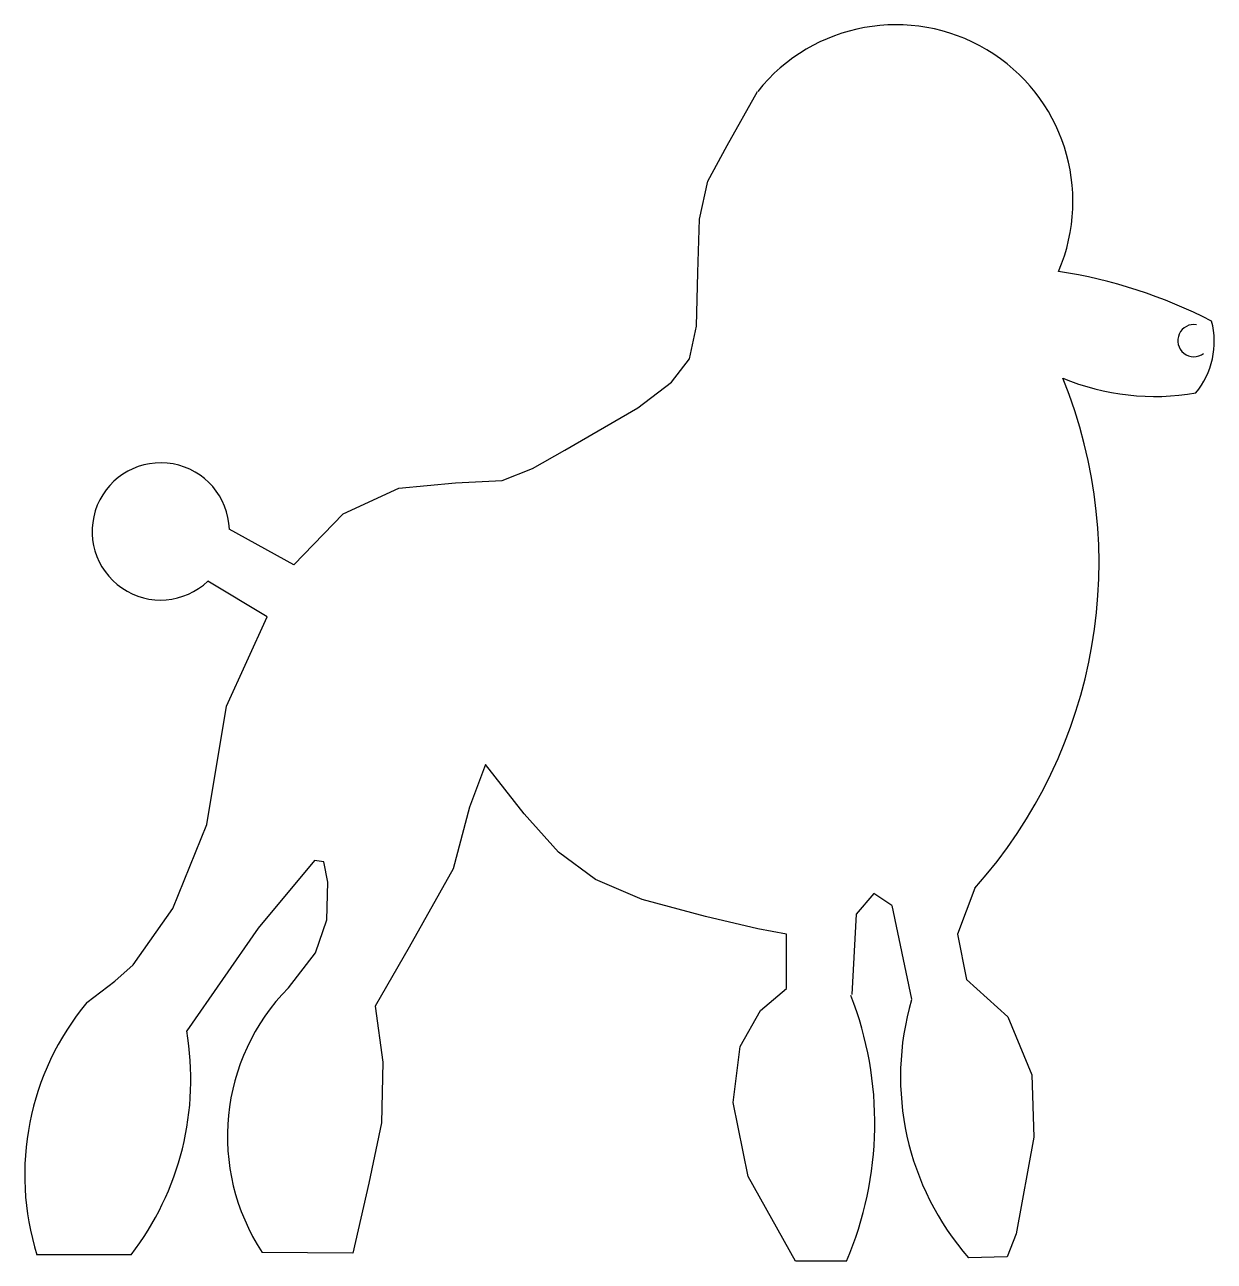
# Model space of a CAD drawing. Extents: x 5.4 to 27.3, y 24.8 to 47.6.
import ezdxf

# ---------------------------------------------------------------- set-up
doc = ezdxf.new("R2010")
doc.units = 0
doc.layers.get('0').update_dxf_attribs({"linetype": 'CONTINUOUS'})
doc.layers.add('LAYER_1', color=7, linetype='CONTINUOUS')

msp = doc.modelspace()

# ---------------------------------------------------------------- linework, layer by layer
at = {"color": 2, "linetype": 'BYBLOCK'}
for p, q in [((10.325, 37.672), (9.134, 38.33)), ((9.832, 36.716), (8.74, 37.373)), ((21.357, 31.389), (21.719, 29.661)), ((20.698, 31.225), (20.616, 29.744))]:
    msp.add_line(p, q, dxfattribs=at)
for centre, radius, start, end in [((21.434, 44.379), 3.262, 336.7246, 141.5055), ((23.035, 34.013), 9.183, 62.6589, 81.2625), ((26.929, 41.812), 0.298, 80.5457, 306.7083), ((25.825, 41.79), 1.478, 320.3119, 14.9266), ((16.167, 37.711), 9.01, 318.2137, 22.2371), ((26.208, 45.215), 4.434, 247.4427, 279.7941), ((7.869, 38.291), 1.266, 1.7429, 313.4969), ((13.005, 27.128), 3.905, 135.413, 213.2463), ((14.552, 27.376), 6.489, 336.8323, 21.2453), ((10.334, 26.422), 4.974, 140.3591, 197.3421), ((26.568, 28.224), 5.053, 163.6695, 221.3042), ((3.119, 28.179), 5.305, 322.3724, 9.724)]:
    msp.add_arc(centre, radius, start, end, dxfattribs=at)
at = {"layer": 'LAYER_1', "color": 2}
for p, q in [((18.316, 45.412), (18.88, 46.409)), ((17.959, 44.757), (18.316, 45.412)), ((17.808, 44.055), (17.959, 44.757)), ((17.774, 43.071), (17.808, 44.055)), ((17.749, 42.077), (17.774, 43.071)), ((17.621, 41.473), (17.749, 42.077)), ((17.293, 41.043), (17.621, 41.473)), ((16.671, 40.569), (17.293, 41.043)), ((15.322, 39.793), (16.671, 40.569)), ((14.729, 39.451), (15.322, 39.793)), ((14.169, 39.233), (14.729, 39.451)), ((11.236, 38.617), (12.263, 39.09)), ((12.263, 39.09), (13.305, 39.188)), ((13.305, 39.188), (14.169, 39.233)), ((10.325, 37.672), (11.236, 38.617)), ((9.079, 35.065), (9.832, 36.716)), ((8.721, 32.884), (9.079, 35.065)), ((13.861, 33.988), (13.563, 33.203)), ((14.572, 33.079), (13.861, 33.988)), ((13.563, 33.203), (13.264, 32.064)), ((8.093, 31.333), (8.721, 32.884)), ((15.205, 32.373), (14.572, 33.079)), ((10.703, 32.22), (9.666, 30.968)), ((10.877, 32.192), (10.703, 32.22)), ((10.954, 31.817), (10.877, 32.192)), ((15.887, 31.87), (15.205, 32.373)), ((13.264, 32.064), (12.452, 30.619)), ((10.93, 31.123), (10.954, 31.817)), ((16.749, 31.498), (15.887, 31.87)), ((17.921, 31.182), (16.749, 31.498)), ((21.026, 31.609), (20.698, 31.225)), ((21.357, 31.389), (21.026, 31.609)), ((22.886, 31.707), (22.567, 30.86)), ((7.362, 30.294), (8.093, 31.333)), ((10.725, 30.513), (10.93, 31.123)), ((18.886, 30.957), (17.921, 31.182)), ((9.666, 30.968), (8.348, 29.075)), ((19.415, 30.857), (18.886, 30.957)), ((19.415, 29.856), (19.415, 30.857)), ((22.567, 30.86), (22.734, 30.02)), ((12.452, 30.619), (11.823, 29.528)), ((10.224, 29.869), (10.725, 30.513)), ((7.02, 29.991), (7.362, 30.294)), ((6.504, 29.595), (7.02, 29.991)), ((22.734, 30.02), (23.496, 29.332)), ((18.935, 29.45), (19.415, 29.856)), ((11.823, 29.528), (11.965, 28.494)), ((18.559, 28.789), (18.935, 29.45)), ((23.496, 29.332), (23.94, 28.262)), ((18.427, 27.752), (18.559, 28.789)), ((11.965, 28.494), (11.94, 27.376)), ((23.94, 28.262), (23.973, 27.11)), ((18.707, 26.386), (18.427, 27.752)), ((11.94, 27.376), (11.706, 26.263)), ((23.973, 27.11), (23.647, 25.329)), ((11.706, 26.263), (11.413, 24.975)), ((19.579, 24.823), (18.707, 26.386)), ((23.647, 25.329), (23.48, 24.905)), ((7.321, 24.94), (5.586, 24.94)), ((11.413, 24.975), (9.739, 24.987)), ((23.48, 24.905), (22.772, 24.889)), ((20.517, 24.823), (19.579, 24.823))]:
    msp.add_line(p, q, dxfattribs=at)

doc.saveas('drawing.dxf')
